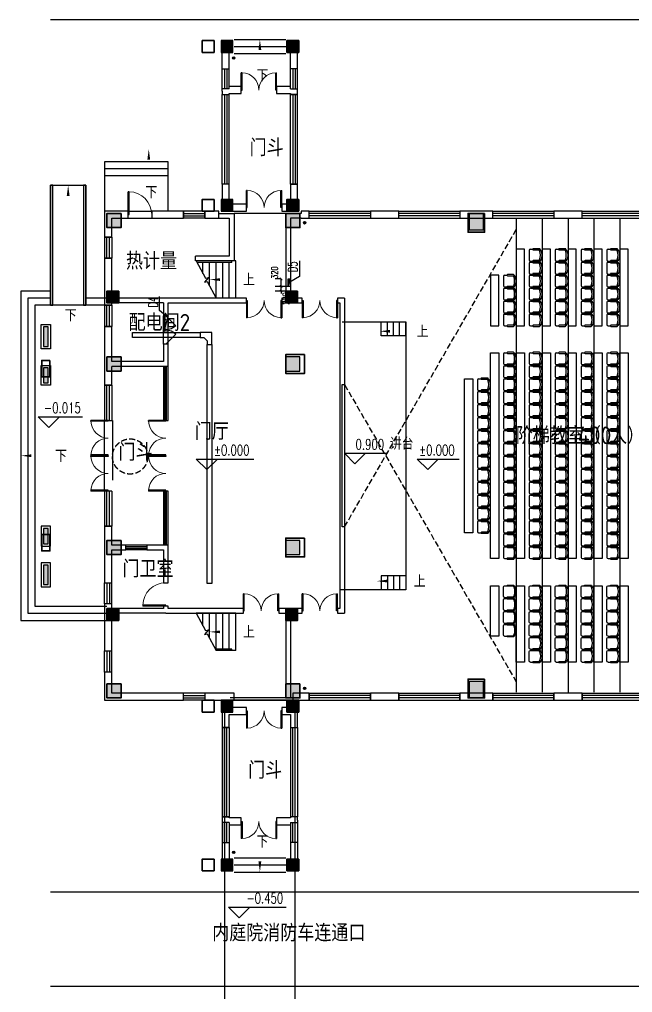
# Model space of a CAD drawing. Extents: x 0 to 302064749, y -59725395 to 1524223.
# Drawn here: x 207741226 to 210347239, y -7100807 to -2963307 of the extents above; entities that cross this region are included whole.
import ezdxf

# ---------------------------------------------------------------- set-up
doc = ezdxf.new("R2010")
doc.units = 0
doc.header["$LTSCALE"] = 1000
doc.linetypes.add('DASH', pattern=[0.35, 0.25, -0.1])
for name, color, linetype in [('0-底图', 7, 'Continuous'), ('CABLETRAY', 4, 'Continuous'), ('COLU', 7, 'Continuous'), ('COLU_HATCH', 251, 'Continuous'), ('COLUMN', 255, 'Continuous'), ('CURTWALL', 4, 'Continuous'), ('DIM_ELEV', 3, 'Continuous'), ('DIM_SYMB', 3, 'Continuous'), ('DOOR_FIRE', 4, 'Continuous'), ('PUB_HATCH', 8, 'Continuous'), ('PUB_TEXT', 7, 'Continuous'), ('STAIR', 2, 'Continuous'), ('TEXT', 7, 'Continuous'), ('WALL', 2, 'Continuous'), ('WINDOW', 4, 'Continuous'), ('公用-符号', 3, 'Continuous'), ('公用-说明', 7, 'Continuous'), ('家具', 8, 'Continuous'), ('排水', 153, 'Continuous'), ('电洞建筑', 20, 'Continuous'), ('看线', 30, 'Continuous'), ('道路-DX', 4, 'Continuous')]:
    doc.layers.add(name, color=color, linetype=linetype)
doc.layers.add('砼柱', color=2, linetype='Continuous', lineweight=35)
doc.styles.add('_TCH_DIM', font='SIMPLEX', dxfattribs={"width": 0.8, "height": 5, "bigfont": 'HZTXT'})
doc.styles.add('_TEL_DIM', font='simplex.shx', dxfattribs={"width": 0.8, "height": 3.5, "bigfont": 'gbcbig.shx'})
doc.styles.add('A_DIM_T3', font='simplex.shx', dxfattribs={"width": 0.7, "bigfont": 'gbcbig.shx'})
doc.styles.get("Standard").update_dxf_attribs({"font": 'geniso.shx', "bigfont": 'hztxt.shx'})
doc.dimstyles.new('_TCH_ARCH&&100', dxfattribs={"dimtxt": 280, "dimasz": 100, "dimexe": 250, "dimexo": 300, "dimgap": 135, "dimtad": 1, "dimdec": 0, "dimzin": 0, "dimdsep": 46, "dimtxsty": 'A_DIM_T3', "dimblk": 'ARCHTICK', "dimcen": 0.09, "dimclrt": 7, "dimazin": 2, "dimtfac": 1, "dimtdec": 0, "dimtix": 1, "dimtmove": 2, "dimatfit": 3, "dimfxl": 150, "dimtolj": 1, "dimtzin": 0, "dimarcsym": 0})

# ---------------------------------------------------------------- blocks, each defined once
blk = doc.blocks.new('_ArchTick')
at = {"color": 0, "linetype": 'ByBlock', "const_width": 0.4}
blk.add_lwpolyline([(-0.5, -0.5), (0.5, 0.5)], dxfattribs=at)
blk = doc.blocks.new('*D989')
at = {"layer": 'Defpoints', "color": 0, "transparency": 16777216}
for p in [(2067632, -40212), (2067930, -40212), (2067930, -40532)]:
    blk.add_point(p, dxfattribs=at)
at = {"layer": '电洞建筑', "color": 0, "lineweight": -2, "transparency": 16777216}
for p, q in [((2067630, -40212), (2067382, -40212)), ((2067630, -40532), (2067382, -40532)), ((2067632, -40532), (2067632, -40212))]:
    blk.add_line(p, q, dxfattribs=at)
at = {"layer": '电洞建筑', "color": 0, "lineweight": -2, "transparency": 16777216, "xscale": 100, "yscale": 100, "zscale": 100}
for p, rotation in [((2067632, -40212), 90), ((2067632, -40532), 270)]:
    blk.add_blockref('_ArchTick', p, dxfattribs=dict(at, rotation=rotation))
at = {"layer": '电洞建筑', "color": 7, "transparency": 16777216, "insert": (2067356, -39948), "char_height": 280, "attachment_point": 5, "rotation": 90, "style": 'A_DIM_T3'}
blk.add_mtext('\\A1;320', dxfattribs=at)
blk = doc.blocks.new('J1')
at = {"layer": '家具', "linetype": 'Continuous'}
for p, q in [((-216, 151), (-216, -222)), ((-171, 196), (-80, 196)), ((184, 219), (-57, 219)), ((-57, 173), (184, 173)), ((-171, -268), (-80, -268)), ((184, -245), (-57, -245)), ((-57, -290), (184, -290))]:
    blk.add_line(p, q, dxfattribs=at)
for centre, radius, start, end in [((-171, 151), 45.4, 90, 180), ((-57, 196), 22.7, 90, 270), ((184, 196), 22.7, 270, 90), ((213, 155), 25.5, 31.8908, 201.2393), ((-278, -36), 502, 338.7607, 21.2393), ((-94, -36), 387, 328.1092, 31.8908), ((-171, -222), 45.4, 180, 270), ((-57, -268), 22.7, 90, 270), ((184, -268), 22.7, 270, 90), ((213, -227), 25.5, 158.7607, 328.1092)]:
    blk.add_arc(centre, radius, start, end, dxfattribs=at)
blk = doc.blocks.new('ng')
at = {"layer": '排水'}
for p, q in [((345991, 781358), (346091, 781358)), ((346041, 781408), (346041, 781308))]:
    blk.add_line(p, q, dxfattribs=at)
blk.add_circle((346041, 781358), 50, dxfattribs=at)
blk = doc.blocks.new('1111')
at = {"layer": 'COLU_HATCH'}
h = blk.add_hatch(color=256, dxfattribs=at)
h.dxf.hatch_style = 1
h.paths.add_polyline_path([(1103542, 1088541), (1103542, 1089041), (1103042, 1089041), (1103042, 1088541)])
h = blk.add_hatch(color=256, dxfattribs=at)
h.dxf.hatch_style = 1
h.paths.add_polyline_path([(1106342, 1088541), (1106342, 1089041), (1105842, 1089041), (1105842, 1088541)])
h = blk.add_hatch(color=256, dxfattribs=at)
h.dxf.hatch_style = 1
h.paths.add_polyline_path([(1103542, 1081791), (1103542, 1082291), (1103042, 1082291), (1103042, 1081791)])
h = blk.add_hatch(color=256, dxfattribs=at)
h.dxf.hatch_style = 1
h.paths.add_polyline_path([(1106342, 1081791), (1106342, 1082291), (1105842, 1082291), (1105842, 1081791)])
h = blk.add_hatch(color=256, dxfattribs=at)
h.dxf.hatch_style = 1
h.paths.add_polyline_path([(1098792, 1081091), (1098792, 1081691), (1098192, 1081691), (1098192, 1081091)])
h = blk.add_hatch(color=256, dxfattribs=at)
h.dxf.hatch_style = 1
h.paths.add_polyline_path([(1106392, 1081091), (1106392, 1081691), (1105792, 1081691), (1105792, 1081091)])
h = blk.add_hatch(color=256, dxfattribs=at)
h.dxf.hatch_style = 1
h.paths.add_polyline_path([(1114192, 1080991), (1114192, 1081691), (1113592, 1081691), (1113592, 1080991)])
h = blk.add_hatch(color=256, dxfattribs=at)
h.dxf.hatch_style = 1
h.paths.add_polyline_path([(1098692, 1077891), (1098692, 1078391), (1098192, 1078391), (1098192, 1077891)])
h = blk.add_hatch(color=256, dxfattribs=at)
h.dxf.hatch_style = 1
h.paths.add_polyline_path([(1106292, 1077891), (1106292, 1078391), (1105792, 1078391), (1105792, 1077891)])
h = blk.add_hatch(color=256, dxfattribs=at)
h.dxf.hatch_style = 1
h.paths.add_polyline_path([(1098792, 1074991), (1098792, 1075591), (1098192, 1075591), (1098192, 1074991)])
h = blk.add_hatch(color=256, dxfattribs=at)
h.dxf.hatch_style = 1
h.paths.add_polyline_path([(1106392, 1074991), (1106392, 1075591), (1105792, 1075591), (1105792, 1074991)])
h = blk.add_hatch(color=256, dxfattribs=at)
h.dxf.hatch_style = 1
h.paths.add_polyline_path([(1098792, 1067191), (1098792, 1067791), (1098192, 1067791), (1098192, 1067191)])
h = blk.add_hatch(color=256, dxfattribs=at)
h.dxf.hatch_style = 1
h.paths.add_polyline_path([(1106392, 1067191), (1106392, 1067791), (1105792, 1067791), (1105792, 1067191)])
h = blk.add_hatch(color=256, dxfattribs=at)
h.dxf.hatch_style = 1
h.paths.add_polyline_path([(1098692, 1064391), (1098692, 1064891), (1098192, 1064891), (1098192, 1064391)])
h = blk.add_hatch(color=256, dxfattribs=at)
h.dxf.hatch_style = 1
h.paths.add_polyline_path([(1106292, 1064391), (1106292, 1064891), (1105792, 1064891), (1105792, 1064391)])
h = blk.add_hatch(color=256, dxfattribs=at)
h.dxf.hatch_style = 1
h.paths.add_polyline_path([(1098792, 1061091), (1098792, 1061691), (1098192, 1061691), (1098192, 1061091)])
h = blk.add_hatch(color=256, dxfattribs=at)
h.dxf.hatch_style = 1
h.paths.add_polyline_path([(1106392, 1061091), (1106392, 1061691), (1105792, 1061691), (1105792, 1061091)])
h = blk.add_hatch(color=256, dxfattribs=at)
h.dxf.hatch_style = 1
h.paths.add_polyline_path([(1114192, 1061091), (1114192, 1061791), (1113592, 1061791), (1113592, 1061091)])
h = blk.add_hatch(color=256, dxfattribs=at)
h.dxf.hatch_style = 1
h.paths.add_polyline_path([(1103542, 1060491), (1103542, 1060991), (1103042, 1060991), (1103042, 1060491)])
h = blk.add_hatch(color=256, dxfattribs=at)
h.dxf.hatch_style = 1
h.paths.add_polyline_path([(1106342, 1060491), (1106342, 1060991), (1105842, 1060991), (1105842, 1060491)])
h = blk.add_hatch(color=256, dxfattribs=at)
h.dxf.hatch_style = 1
h.paths.add_polyline_path([(1103542, 1053741), (1103542, 1054241), (1103042, 1054241), (1103042, 1053741)])
h = blk.add_hatch(color=256, dxfattribs=at)
h.dxf.hatch_style = 1
h.paths.add_polyline_path([(1106342, 1053741), (1106342, 1054241), (1105842, 1054241), (1105842, 1053741)])
at = {"layer": 'COLU'}
for points in [[(1103542, 1088541), (1103542, 1089041), (1103042, 1089041), (1103042, 1088541)], [(1106342, 1088541), (1106342, 1089041), (1105842, 1089041), (1105842, 1088541)], [(1103542, 1081791), (1103542, 1082291), (1103042, 1082291), (1103042, 1081791)], [(1106342, 1081791), (1106342, 1082291), (1105842, 1082291), (1105842, 1081791)], [(1098792, 1081091), (1098792, 1081691), (1098192, 1081691), (1098192, 1081091)], [(1106392, 1081091), (1106392, 1081691), (1105792, 1081691), (1105792, 1081091)], [(1114192, 1080991), (1114192, 1081691), (1113592, 1081691), (1113592, 1080991)], [(1098692, 1077891), (1098692, 1078391), (1098192, 1078391), (1098192, 1077891)], [(1106292, 1077891), (1106292, 1078391), (1105792, 1078391), (1105792, 1077891)], [(1098792, 1074991), (1098792, 1075591), (1098192, 1075591), (1098192, 1074991)], [(1106392, 1074991), (1106392, 1075591), (1105792, 1075591), (1105792, 1074991)], [(1098792, 1067191), (1098792, 1067791), (1098192, 1067791), (1098192, 1067191)], [(1106392, 1067191), (1106392, 1067791), (1105792, 1067791), (1105792, 1067191)], [(1098692, 1064391), (1098692, 1064891), (1098192, 1064891), (1098192, 1064391)], [(1106292, 1064391), (1106292, 1064891), (1105792, 1064891), (1105792, 1064391)], [(1098792, 1061091), (1098792, 1061691), (1098192, 1061691), (1098192, 1061091)], [(1106392, 1061091), (1106392, 1061691), (1105792, 1061691), (1105792, 1061091)], [(1114192, 1061091), (1114192, 1061791), (1113592, 1061791), (1113592, 1061091)], [(1103542, 1060491), (1103542, 1060991), (1103042, 1060991), (1103042, 1060491)], [(1106342, 1060491), (1106342, 1060991), (1105842, 1060991), (1105842, 1060491)], [(1103542, 1053741), (1103542, 1054241), (1103042, 1054241), (1103042, 1053741)], [(1106342, 1053741), (1106342, 1054241), (1105842, 1054241), (1105842, 1053741)]]:
    blk.add_lwpolyline(points, close=True, dxfattribs=at)
blk = doc.blocks.new('rtyu')
at = {"layer": '砼柱', "lineweight": 35}
for points in [[(2824858, 704690), (2824358, 704690), (2824358, 704190), (2824858, 704190)], [(2824858, 704690), (2824358, 704690), (2824358, 704190), (2824858, 704190)], [(2828458, 704690), (2827958, 704690), (2827958, 704190), (2828458, 704190)], [(2828458, 704690), (2827958, 704690), (2827958, 704190), (2828458, 704190)], [(2824858, 697940), (2824358, 697940), (2824358, 697440), (2824858, 697440)], [(2824858, 697940), (2824358, 697940), (2824358, 697440), (2824858, 697440)], [(2828458, 697940), (2827958, 697940), (2827958, 697440), (2828458, 697440)], [(2828458, 697940), (2827958, 697940), (2827958, 697440), (2828458, 697440)], [(2820908, 697340), (2820308, 697340), (2820308, 696740), (2820908, 696740)], [(2820908, 697340), (2820308, 697340), (2820308, 696740), (2820908, 696740)], [(2828508, 697340), (2827908, 697340), (2827908, 696740), (2828508, 696740)], [(2828508, 697340), (2827908, 697340), (2827908, 696740), (2828508, 696740)], [(2836358, 697340), (2835658, 697340), (2835658, 696540), (2836358, 696540)], [(2836358, 697340), (2835658, 697340), (2835658, 696540), (2836358, 696540)], [(2820808, 694040), (2820308, 694040), (2820308, 693540), (2820808, 693540)], [(2828408, 694040), (2827908, 694040), (2827908, 693540), (2828408, 693540)], [(2817883, 691090), (2817533, 691090), (2817533, 690390), (2817883, 690390)], [(2820908, 691240), (2820308, 691240), (2820308, 690640), (2820908, 690640)], [(2820908, 691240), (2820308, 691240), (2820308, 690640), (2820908, 690640)], [(2828708, 691340), (2827908, 691340), (2827908, 690540), (2828708, 690540)], [(2828708, 691340), (2827908, 691340), (2827908, 690540), (2828708, 690540)], [(2817883, 683690), (2817533, 683690), (2817533, 682990), (2817883, 682990)], [(2828708, 683540), (2827908, 683540), (2827908, 682740), (2828708, 682740)], [(2828708, 683540), (2827908, 683540), (2827908, 682740), (2828708, 682740)], [(2820908, 683440), (2820308, 683440), (2820308, 682840), (2820908, 682840)], [(2820908, 683440), (2820308, 683440), (2820308, 682840), (2820908, 682840)], [(2820808, 680540), (2820308, 680540), (2820308, 680040), (2820808, 680040)], [(2828408, 680540), (2827908, 680540), (2827908, 680040), (2828408, 680040)], [(2820908, 677340), (2820308, 677340), (2820308, 676740), (2820908, 676740)], [(2820908, 677340), (2820308, 677340), (2820308, 676740), (2820908, 676740)], [(2828508, 677340), (2827908, 677340), (2827908, 676740), (2828508, 676740)], [(2828508, 677340), (2827908, 677340), (2827908, 676740), (2828508, 676740)], [(2836358, 677540), (2835658, 677540), (2835658, 676740), (2836358, 676740)], [(2836358, 677540), (2835658, 677540), (2835658, 676740), (2836358, 676740)], [(2824858, 676640), (2824358, 676640), (2824358, 676140), (2824858, 676140)], [(2824858, 676640), (2824358, 676640), (2824358, 676140), (2824858, 676140)], [(2828458, 676640), (2827958, 676640), (2827958, 676140), (2828458, 676140)], [(2828458, 676640), (2827958, 676640), (2827958, 676140), (2828458, 676140)], [(2824858, 669890), (2824358, 669890), (2824358, 669390), (2824858, 669390)], [(2824858, 669890), (2824358, 669890), (2824358, 669390), (2824858, 669390)], [(2828458, 669890), (2827958, 669890), (2827958, 669390), (2828458, 669390)], [(2828458, 669890), (2827958, 669890), (2827958, 669390), (2828458, 669390)]]:
    blk.add_lwpolyline(points, close=True, dxfattribs=at)
blk = doc.blocks.new('A$C6D717843')
at = {"layer": 'TEXT'}
blk.add_blockref('rtyu', (-2821208, -641940), dxfattribs=at)
blk = doc.blocks.new('$DorLib2D$00000002')
for p, q in [((-0.5, 0), (-0.5, 0.4875)), ((-0.475, 0.4875), (-0.5, 0.4875)), ((-0.475, 0), (-0.475, 0.4875)), ((0.475, 0), (0.475, 0.4875)), ((0.475, 0.4875), (0.5, 0.4875)), ((0.5, 0), (0.5, 0.4875)), ((-0.5, 0), (-0.475, 0)), ((0.5, 0), (0.475, 0))]:
    blk.add_line(p, q)
at = {"lineweight": 13}
for centre, start, end in [((-0.4875, 0), 0, 88.53072), ((0.4875, 0), 91.46928, 180)]:
    blk.add_arc(centre, 0.4875, start, end, dxfattribs=at)
blk = doc.blocks.new('$WINLIB2D$00000001')
at = {"color": 0}
for points in [[(-0.5, 0.5), (-0.5, -0.5)], [(-0.5, 0.5), (0.5, 0.5)], [(0.5, -0.5), (0.5, 0.5)], [(0.5, 0.167), (-0.5, 0.167)], [(0.5, -0.167), (-0.5, -0.167)], [(-0.5, -0.5), (0.5, -0.5)]]:
    blk.add_lwpolyline(points, dxfattribs=at)
blk = doc.blocks.new('$DorLib2D$00000001')
for p, q in [((0.45, 0.975), (0.5, 0.975)), ((0.45, 0), (0.45, 0.975)), ((0.5, 0), (0.5, 0.975)), ((0.5, 0), (0.45, 0))]:
    blk.add_line(p, q)
at = {"lineweight": 13}
blk.add_arc((0.475, 0), 0.975, 91.4693, 180, dxfattribs=at)
blk = doc.blocks.new('$DorLib2D$00000116')
at = {"color": 0}
for p, q in [((-0.5, 0), (-0.146, 0.354)), ((0.5, 0), (0.146, 0.354))]:
    blk.add_line(p, q, dxfattribs=at)
for centre, start, end in [((-0.5, 0), 0, 45), ((0.5, 0), 135, 180)]:
    blk.add_arc(centre, 0.5, start, end, dxfattribs=at)
blk = doc.blocks.new('_FZH')
blk.add_lwpolyline([(-0.5, -0.5), (0.5, -0.5), (0.5, 0.5), (-0.5, 0.5)], close=True)
at = {"layer": 'PUB_HATCH'}
blk.add_solid([(-0.5, -0.5), (0.5, -0.5), (-0.5, 0.5), (0.5, 0.5)], dxfattribs=at)
blk = doc.blocks.new('gfhjghj')
for points in [[(1075532.7, -11849.9), (1074492.7, -11849.9), (1074492.7, -11249.9)], [(1074752.7, -11849.9), (1074752.7, -11249.9)], [(1075012.7, -11849.9), (1075012.7, -11249.9)], [(1075272.7, -11849.9), (1075272.7, -11249.9)], [(1075532.7, -11849.9), (1075532.7, -11249.9)], [(1075532.7, -22049.9), (1074492.7, -22049.9), (1074492.7, -22649.9)], [(1074752.7, -22049.9), (1074752.7, -22649.9)], [(1075012.7, -22049.9), (1075012.7, -22649.9)], [(1075272.7, -22049.9), (1075272.7, -22649.9)], [(1075532.7, -22049.9), (1075532.7, -22649.9)]]:
    blk.add_lwpolyline(points)
at = {"layer": 'CURTWALL'}
for p, q in [((1065232.7, -13149.9), (1065232.7, -15449.7)), ((1065299.4, -15449.7), (1065299.4, -13149.9)), ((1065366.1, -15449.7), (1065366.1, -13149.9)), ((1065432.7, -15449.7), (1065432.7, -13149.9)), ((1065232.7, -15449.7), (1065432.7, -15449.7)), ((1065432.7, -18449.7), (1065232.7, -18449.7)), ((1065232.7, -18449.7), (1065232.7, -20749.9)), ((1065299.4, -20749.9), (1065299.4, -18449.7)), ((1065366.1, -20749.9), (1065366.1, -18449.7)), ((1065432.7, -20749.9), (1065432.7, -18449.7))]:
    blk.add_line(p, q, dxfattribs=at)
at = {"layer": 'DIM_ELEV'}
for p, q in [((1060359.6, -15743.4), (1059909.6, -15293.4)), ((1059909.6, -15293.4), (1061790.3, -15293.4)), ((1060359.6, -15743.4), (1060809.6, -15293.4)), ((1073372.9, -17297.7), (1072922.9, -16847.7)), ((1072922.9, -16847.7), (1074703.6, -16847.7)), ((1073372.9, -17297.7), (1073822.9, -16847.7)), ((1067073.8, -17541.5), (1066623.8, -17091.5)), ((1066623.8, -17091.5), (1069074.8, -17091.5)), ((1067073.8, -17541.5), (1067523.8, -17091.5)), ((1076466.1, -17541.5), (1076016.1, -17091.5)), ((1076016.1, -17091.5), (1077796.7, -17091.5)), ((1076466.1, -17541.5), (1076916.1, -17091.5)), ((1068454.3, -36593), (1068004.3, -36143)), ((1068004.3, -36143), (1070455.3, -36143)), ((1068454.3, -36593), (1068904.3, -36143))]:
    blk.add_line(p, q, dxfattribs=at)
at = {"layer": 'DIM_SYMB'}
for points in [[(1069332.7, -349.5, 0, 0, 0), (1069332.7, 750.1, 0, 120, 0), (1069332.7, 300.1, 0, 0, 0)], [(1064608.7, -5316.8, 0, 0, 0), (1064608.7, -3911.8, 0, 120, 0), (1064608.7, -4361.8, 0, 0, 0)], [(1061182.7, -10549.9, 0, 0, 0), (1061182.7, -5449.9, 0, 120, 0), (1061182.7, -5899.9, 0, 0, 0)], [(1068452.7, -9459.9, 0, 0, 0), (1067192.7, -9459.9, 0, 120, 0), (1067642.7, -9459.9, 0, 0, 0)], [(1060465.2, -16949.9, 0, 0, 0), (1059172.7, -16949.9, 0, 120, 0), (1059622.7, -16949.9, 0, 0, 0)], [(1068452.7, -24439.9, 0, 0, 0), (1067192.7, -24439.9, 0, 120, 0), (1067642.7, -24439.9, 0, 0, 0)], [(1069332.7, -33766.6, 0, 0, 0), (1069332.7, -34649.9, 0, 120, 0), (1069332.7, -34199.9, 0, 0, 0)]]:
    blk.add_lwpolyline(points, format="xyseb", dxfattribs=at)
at = {"layer": 'DOOR_FIRE'}
for p, q in [((1063732.7, -6549.9), (1064732.7, -6549.9)), ((1063732.7, -6849.9), (1064732.7, -6849.9)), ((1065232.7, -12199.9), (1065232.7, -10999.9)), ((1065432.7, -12199.9), (1065432.7, -10999.9))]:
    blk.add_line(p, q, dxfattribs=at)
at = {"layer": 'STAIR'}
for p, q in [((1068232.7, 750.1), (1070432.7, 750.1)), ((1068232.7, 450.1), (1070432.7, 450.1)), ((1068232.7, 150.1), (1070432.7, 150.1)), ((1080232.7, -6889.9), (1080232.7, -27009.9)), ((1080232.7, -6889.9), (1080232.7, -27009.9)), ((1081332.7, -6889.9), (1081332.7, -27009.9)), ((1082432.7, -6889.9), (1082432.7, -27009.9)), ((1083532.7, -6889.9), (1083532.7, -27009.9)), ((1084632.7, -6889.9), (1084632.7, -27009.9)), ((1068142.7, -8669.9), (1066629.2, -8669.9)), ((1066629.2, -8669.9), (1067019.7, -9398.3)), ((1068142.7, -8669.9), (1066629.2, -8669.9)), ((1068312.7, -8669.9), (1068142.7, -8669.9)), ((1068142.7, -8729.9), (1068142.7, -8669.9)), ((1068312.7, -10249.9), (1068312.7, -8669.9)), ((1068142.7, -8729.9), (1066661.4, -8729.9)), ((1066912.7, -9198.8), (1066912.7, -8729.9)), ((1067192.7, -9721.1), (1067192.7, -8729.9)), ((1067472.7, -10243.4), (1067472.7, -8729.9)), ((1067752.7, -10249.9), (1067752.7, -8729.9)), ((1068032.7, -10249.9), (1068032.7, -8729.9)), ((1067151.2, -9367.5), (1066971.9, -9568)), ((1067019.7, -9398.3), (1067151.2, -9367.5)), ((1066971.9, -9568), (1067095.2, -9539.1)), ((1067095.2, -9539.1), (1067476.3, -10249.9)), ((1068312.7, -10249.9), (1067476.3, -10249.9)), ((1068312.7, -23649.9), (1066629.2, -23649.9)), ((1066629.2, -23649.9), (1067019.7, -24378.3)), ((1066632.7, -23656.5), (1066632.7, -23649.9)), ((1066912.7, -24178.8), (1066912.7, -23649.9)), ((1067192.7, -24701.1), (1067192.7, -23649.9)), ((1067472.7, -25169.9), (1067472.7, -23649.9)), ((1067752.7, -25169.9), (1067752.7, -23649.9)), ((1068032.7, -25169.9), (1068032.7, -23649.9)), ((1068312.7, -25229.9), (1068312.7, -23649.9)), ((1067151.2, -24347.5), (1066971.9, -24548)), ((1067019.7, -24378.3), (1067151.2, -24347.5)), ((1066971.9, -24548), (1067095.2, -24519.1)), ((1067095.2, -24519.1), (1067476.3, -25229.9)), ((1068142.7, -25169.9), (1067444.1, -25169.9)), ((1068142.7, -25229.9), (1067476.3, -25229.9)), ((1068142.7, -25229.9), (1067476.3, -25229.9)), ((1068142.7, -25229.9), (1068142.7, -25169.9)), ((1068312.7, -25229.9), (1068142.7, -25229.9)), ((1068232.7, -34049.9), (1070432.7, -34049.9)), ((1068232.7, -34349.9), (1070432.7, -34349.9)), ((1068232.7, -34649.9), (1070432.7, -34649.9))]:
    blk.add_line(p, q, dxfattribs=at)
for points in [[(1065432.7, -6549.9), (1065432.7, -4449.9), (1062732.7, -4449.9), (1062732.7, -6549.9)], [(1065432.7, -6549.9), (1065432.7, -4749.9), (1062732.7, -4749.9), (1062732.7, -6549.9)], [(1065432.7, -6549.9), (1065432.7, -5049.9), (1062732.7, -5049.9), (1062732.7, -6549.9)], [(1060432.7, -9949.9), (1059172.7, -9949.9), (1059172.7, -23949.9), (1062832.7, -23949.9)], [(1060432.7, -10249.9), (1059472.7, -10249.9), (1059472.7, -23649.9), (1062832.7, -23649.9)], [(1062832.7, -10249.9), (1061932.7, -10249.9)], [(1062832.7, -10549.9), (1059772.7, -10549.9), (1059772.7, -23349.9), (1062832.7, -23349.9)]]:
    blk.add_lwpolyline(points, dxfattribs=at)
for points in [[(1060432.7, -10549.9), (1060432.7, -5449.9), (1061932.7, -5449.9), (1061932.7, -10549.9)], [(1060532.7, -5449.9), (1060432.7, -5449.9), (1060432.7, -10549.9), (1060432.7, -10549.9), (1060532.7, -10549.9)], [(1061932.7, -5449.9), (1061832.7, -5449.9), (1061832.7, -10549.9), (1061832.7, -10549.9), (1061932.7, -10549.9)]]:
    blk.add_lwpolyline(points, close=True, dxfattribs=at)
at = {"layer": 'WALL'}
for p, q in [((1067732.7, -1449.9), (1067732.7, 450.1)), ((1067732.7, 450.1), (1068032.7, 450.1)), ((1068032.7, -1249.9), (1068032.7, 450.1)), ((1070632.7, -1249.9), (1070632.7, 450.1)), ((1070632.7, 450.1), (1070932.7, 450.1)), ((1070932.7, -1449.9), (1070932.7, 450.1)), ((1067732.7, -1449.9), (1067732.7, -1589.9)), ((1067732.7, -1589.9), (1068032.7, -1589.9)), ((1068542.7, -1249.9), (1068032.7, -1249.9)), ((1068032.7, -1549.9), (1068542.7, -1549.9)), ((1068032.7, -1589.9), (1068032.7, -1549.9)), ((1068542.7, -1549.9), (1068542.7, -1249.9)), ((1070632.7, -1249.9), (1070042.7, -1249.9)), ((1070042.7, -1249.9), (1070042.7, -1549.9)), ((1070042.7, -1549.9), (1070632.7, -1549.9)), ((1070632.7, -1549.9), (1070632.7, -1589.9)), ((1070632.7, -1589.9), (1070932.7, -1589.9)), ((1070932.7, -1589.9), (1070932.7, -1449.9)), ((1068032.7, -5399.9), (1067732.7, -5399.9)), ((1067732.7, -5399.9), (1067732.7, -6349.9)), ((1068032.7, -6249.9), (1068032.7, -5399.9)), ((1070932.7, -5399.9), (1070632.7, -5399.9)), ((1070632.7, -5399.9), (1070632.7, -6249.9)), ((1070932.7, -6549.9), (1070932.7, -5399.9)), ((1063732.7, -6549.9), (1062732.7, -6549.9)), ((1062732.7, -6549.9), (1062732.7, -7649.9)), ((1063732.7, -6849.9), (1063732.7, -6549.9)), ((1066091.5, -6549.9), (1064732.7, -6549.9)), ((1064732.7, -6549.9), (1064732.7, -6849.9)), ((1066091.5, -6849.9), (1066091.5, -6549.9)), ((1067582.7, -6549.9), (1066991.5, -6549.9)), ((1066991.5, -6549.9), (1066991.5, -6849.9)), ((1067582.7, -6849.9), (1067582.7, -6549.9)), ((1067732.7, -6549.9), (1067732.7, -6349.9)), ((1067732.7, -6549.9), (1068032.7, -6549.9)), ((1068760.1, -6249.9), (1068032.7, -6249.9)), ((1068032.7, -6549.9), (1068032.7, -6549.9)), ((1068032.7, -6549.9), (1068760.1, -6549.9)), ((1068760.1, -6549.9), (1068760.1, -6249.9)), ((1070632.7, -6249.9), (1070260.1, -6249.9)), ((1070260.1, -6249.9), (1070260.1, -6549.9)), ((1070260.1, -6549.9), (1070932.7, -6549.9)), ((1071432.7, -6549.9), (1071082.7, -6549.9)), ((1071082.7, -6549.9), (1071082.7, -6649.9)), ((1071432.7, -6849.9), (1071432.7, -6549.9)), ((1075232.7, -6549.9), (1074032.7, -6549.9)), ((1074032.7, -6549.9), (1074032.7, -6849.9)), ((1075232.7, -6849.9), (1075232.7, -6549.9)), ((1079232.7, -6549.9), (1077832.7, -6549.9)), ((1077832.7, -6549.9), (1077832.7, -6849.9)), ((1079232.7, -6849.9), (1079232.7, -6549.9)), ((1083032.7, -6549.9), (1081832.7, -6549.9)), ((1081832.7, -6549.9), (1081832.7, -6849.9)), ((1083032.7, -6849.9), (1083032.7, -6549.9)), ((1063032.7, -6849.9), (1063732.7, -6849.9)), ((1063032.7, -7649.9), (1063032.7, -6849.9)), ((1064732.7, -6849.9), (1066091.5, -6849.9)), ((1066991.5, -6849.9), (1067582.7, -6849.9)), ((1067582.7, -6649.9), (1068232.7, -6649.9)), ((1067582.7, -6849.9), (1068032.7, -6849.9)), ((1068032.7, -6849.9), (1068032.7, -8469.9)), ((1068232.7, -6649.9), (1068232.7, -8669.9)), ((1070432.7, -6649.9), (1070432.7, -10249.9)), ((1071082.7, -6649.9), (1070432.7, -6649.9)), ((1070632.7, -6849.9), (1070632.7, -10249.9)), ((1071082.7, -6849.9), (1070632.7, -6849.9)), ((1071082.7, -6849.9), (1071432.7, -6849.9)), ((1074032.7, -6849.9), (1075232.7, -6849.9)), ((1077832.7, -6849.9), (1079232.7, -6849.9)), ((1081832.7, -6849.9), (1083032.7, -6849.9)), ((1062732.7, -7649.9), (1063032.7, -7649.9)), ((1063032.7, -8549.9), (1062732.7, -8549.9)), ((1062732.7, -8549.9), (1062732.7, -10349.9)), ((1063032.7, -10249.9), (1063032.7, -8549.9)), ((1068032.7, -8469.9), (1066589.4, -8469.9)), ((1066589.4, -8669.9), (1066589.4, -8469.9)), ((1068232.7, -8669.9), (1066589.4, -8669.9)), ((1065332.7, -10249.9), (1063032.7, -10249.9)), ((1068760.1, -10249.9), (1065332.7, -10249.9)), ((1068760.1, -10449.9), (1068760.1, -10249.9)), ((1070432.7, -10249.9), (1070260.1, -10249.9)), ((1070260.1, -10249.9), (1070260.1, -10449.9)), ((1071132.7, -10249.9), (1070632.7, -10249.9)), ((1071132.7, -10449.9), (1071132.7, -10249.9)), ((1072932.7, -10249.9), (1072632.7, -10249.9)), ((1072632.7, -10249.9), (1072632.7, -10449.9)), ((1072932.7, -10249.9), (1072932.7, -23649.9)), ((1062732.7, -10349.9), (1062732.7, -10549.9)), ((1062732.7, -10549.9), (1063032.7, -10549.9)), ((1063032.7, -10549.9), (1063032.7, -10449.9)), ((1065232.7, -10449.9), (1063032.7, -10449.9)), ((1065232.7, -10449.9), (1065232.7, -10999.9)), ((1065432.7, -10999.9), (1065432.7, -10449.9)), ((1065432.7, -10449.9), (1068760.1, -10449.9)), ((1070260.1, -10449.9), (1070532.7, -10449.9)), ((1070532.7, -10449.9), (1071132.7, -10449.9)), ((1072632.7, -10449.9), (1072732.7, -10449.9)), ((1072732.7, -10449.9), (1072732.7, -23449.9)), ((1065232.7, -10999.9), (1065432.7, -10999.9)), ((1063032.7, -11449.9), (1062732.7, -11449.9)), ((1062732.7, -11449.9), (1062732.7, -13049.9)), ((1063032.7, -12949.9), (1063032.7, -11449.9)), ((1065432.7, -12199.9), (1065232.7, -12199.9)), ((1065232.7, -12199.9), (1065232.7, -12949.9)), ((1065432.7, -13149.9), (1065432.7, -12199.9)), ((1062732.7, -13049.9), (1062732.7, -13949.7)), ((1065232.7, -12949.9), (1063032.7, -12949.9)), ((1063032.7, -13949.7), (1063032.7, -13149.9)), ((1065432.7, -13149.9), (1063032.7, -13149.9)), ((1062732.7, -13949.7), (1063032.7, -13949.7)), ((1063032.7, -19949.7), (1062732.7, -19949.7)), ((1062732.7, -19949.7), (1062732.7, -20849.9)), ((1063032.7, -20749.9), (1063032.7, -19949.7)), ((1062732.7, -20849.9), (1062732.7, -22349.9)), ((1063632.7, -20749.9), (1063032.7, -20749.9)), ((1063032.7, -20949.9), (1063632.7, -20949.9)), ((1063032.7, -22349.9), (1063032.7, -20949.9)), ((1063632.7, -20949.9), (1063632.7, -20749.9)), ((1065432.7, -20749.9), (1064532.7, -20749.9)), ((1064532.7, -20749.9), (1064532.7, -20949.9)), ((1064532.7, -20949.9), (1065232.7, -20949.9)), ((1065232.7, -20949.9), (1065232.7, -22349.9)), ((1065432.7, -22349.9), (1065432.7, -20749.9)), ((1062732.7, -22349.9), (1063032.7, -22349.9)), ((1065232.7, -22349.9), (1065432.7, -22349.9)), ((1063032.7, -23249.9), (1062732.7, -23249.9)), ((1062732.7, -23249.9), (1062732.7, -23549.9)), ((1062732.7, -23549.9), (1062732.7, -25249.9)), ((1063032.7, -23449.9), (1063032.7, -23249.9)), ((1065232.7, -23449.9), (1063032.7, -23449.9)), ((1065432.7, -23349.9), (1065232.7, -23349.9)), ((1065232.7, -23349.9), (1065232.7, -23449.9)), ((1065432.7, -23449.9), (1065432.7, -23349.9)), ((1068632.7, -23449.9), (1065432.7, -23449.9)), ((1068632.7, -23649.9), (1068632.7, -23449.9)), ((1070532.7, -23449.9), (1070132.7, -23449.9)), ((1070132.7, -23449.9), (1070132.7, -23649.9)), ((1071132.7, -23449.9), (1070532.7, -23449.9)), ((1071132.7, -23649.9), (1071132.7, -23449.9)), ((1072732.7, -23449.9), (1072632.7, -23449.9)), ((1072632.7, -23449.9), (1072632.7, -23649.9)), ((1063032.7, -25249.9), (1063032.7, -23649.9)), ((1065332.7, -23649.9), (1063032.7, -23649.9)), ((1065332.7, -23649.9), (1068632.7, -23649.9)), ((1070132.7, -23649.9), (1070432.7, -23649.9)), ((1070432.7, -23649.9), (1070432.7, -27249.9)), ((1070632.7, -23649.9), (1071132.7, -23649.9)), ((1070632.7, -23649.9), (1070632.7, -27249.9)), ((1072632.7, -23649.9), (1072932.7, -23649.9)), ((1062732.7, -25249.9), (1063032.7, -25249.9)), ((1063032.7, -26149.9), (1062732.7, -26149.9)), ((1062732.7, -26149.9), (1062732.7, -27349.9)), ((1063032.7, -27049.9), (1063032.7, -26149.9)), ((1066091.5, -27049.9), (1063032.7, -27049.9)), ((1066091.5, -27349.9), (1066091.5, -27049.9)), ((1068232.7, -27049.9), (1066991.5, -27049.9)), ((1066991.5, -27049.9), (1066991.5, -27349.9)), ((1068232.7, -27349.9), (1068232.7, -27049.9)), ((1070632.7, -27249.9), (1070432.7, -27249.9)), ((1071432.7, -27049.9), (1070732.7, -27049.9)), ((1070732.7, -27049.9), (1070732.7, -27349.9)), ((1071432.7, -27349.9), (1071432.7, -27049.9)), ((1075232.7, -27049.9), (1074032.7, -27049.9)), ((1074032.7, -27049.9), (1074032.7, -27349.9)), ((1075232.7, -27349.9), (1075232.7, -27049.9)), ((1079232.7, -27049.9), (1077832.7, -27049.9)), ((1077832.7, -27049.9), (1077832.7, -27349.9)), ((1079232.7, -27349.9), (1079232.7, -27049.9)), ((1083032.7, -27049.9), (1081832.7, -27049.9)), ((1081832.7, -27049.9), (1081832.7, -27349.9)), ((1083032.7, -27349.9), (1083032.7, -27049.9)), ((1062732.7, -27349.9), (1066091.5, -27349.9)), ((1066991.5, -27349.9), (1068232.7, -27349.9)), ((1067832.7, -27649.9), (1067832.7, -27749.9)), ((1068072.7, -27649.9), (1067832.7, -27649.9)), ((1068072.7, -27649.9), (1068072.7, -27649.9)), ((1068760.1, -27649.9), (1068072.7, -27649.9)), ((1068760.1, -27949.9), (1068760.1, -27649.9)), ((1070632.7, -27649.9), (1070260.1, -27649.9)), ((1070260.1, -27649.9), (1070260.1, -27949.9)), ((1070632.7, -27549.9), (1070632.7, -27649.9)), ((1070932.7, -27549.9), (1070632.7, -27549.9)), ((1070732.7, -27349.9), (1071432.7, -27349.9)), ((1070932.7, -27549.9), (1070932.7, -27749.9)), ((1074032.7, -27349.9), (1075232.7, -27349.9)), ((1077832.7, -27349.9), (1079232.7, -27349.9)), ((1081832.7, -27349.9), (1083032.7, -27349.9)), ((1067832.7, -27749.9), (1067732.7, -27749.9)), ((1067732.7, -27749.9), (1067732.7, -28499.9)), ((1068032.7, -27949.9), (1068760.1, -27949.9)), ((1068032.7, -28499.9), (1068032.7, -27949.9)), ((1070260.1, -27949.9), (1070632.7, -27949.9)), ((1070632.7, -27949.9), (1070632.7, -28499.9)), ((1070932.7, -28499.9), (1070932.7, -27749.9)), ((1067732.7, -28499.9), (1068032.7, -28499.9)), ((1070632.7, -28499.9), (1070932.7, -28499.9)), ((1068032.7, -32309.9), (1067732.7, -32309.9)), ((1067732.7, -32309.9), (1067732.7, -32449.9)), ((1067732.7, -32449.9), (1067732.7, -34349.9)), ((1068032.7, -32349.9), (1068032.7, -32309.9)), ((1068542.7, -32349.9), (1068032.7, -32349.9)), ((1068032.7, -32649.9), (1068542.7, -32649.9)), ((1068032.7, -32649.9), (1068032.7, -34349.9)), ((1068542.7, -32649.9), (1068542.7, -32349.9)), ((1070632.7, -32349.9), (1070042.7, -32349.9)), ((1070042.7, -32349.9), (1070042.7, -32649.9)), ((1070042.7, -32649.9), (1070632.7, -32649.9)), ((1070932.7, -32309.9), (1070632.7, -32309.9)), ((1070632.7, -32309.9), (1070632.7, -32349.9)), ((1070632.7, -32649.9), (1070632.7, -34349.9)), ((1070932.7, -32449.9), (1070932.7, -32309.9)), ((1070932.7, -32449.9), (1070932.7, -34349.9)), ((1068032.7, -34349.9), (1067732.7, -34349.9)), ((1070932.7, -34349.9), (1070632.7, -34349.9))]:
    blk.add_line(p, q, dxfattribs=at)
at = {"layer": 'WINDOW'}
for p, q in [((1062732.7, -16949.7), (1062732.7, -15449.7)), ((1062732.7, -18449.7), (1062732.7, -16949.7))]:
    blk.add_line(p, q, dxfattribs=at)
at = {"layer": '公用-符号'}
for points in [[(1075837.1, -11659.4, 0, 0, 0), (1074418.1, -11659.4, 0, 120, 0), (1074868.1, -11659.4, 0, 0, 0)], [(1075718.7, -22279.9, 0, 0, 0), (1074299.8, -22279.9, 0, 120, 0), (1074749.8, -22279.9, 0, 0, 0)]]:
    blk.add_lwpolyline(points, format="xyseb", dxfattribs=at)
at = {"layer": '家具'}
blk.add_line((1063072.7, -15449.7), (1063072.7, -17984.5), dxfattribs=at)
at = {"layer": '家具', "linetype": 'DASH'}
for points in [[(1072932.7, -19974.9), (1080232.7, -7331)], [(1072932.7, -13924.9), (1080232.7, -26568.9)]]:
    blk.add_lwpolyline(points, dxfattribs=at)
at = {"layer": '家具'}
for points in [[(1080582.7, -8173.9), (1080232.7, -8173.9), (1080232.7, -11424.4), (1080582.7, -11424.4)], [(1081682.7, -8173.9), (1081332.7, -8173.9), (1081332.7, -11424.4), (1081682.7, -11424.4)], [(1082782.7, -8173.9), (1082432.7, -8173.9), (1082432.7, -11424.4), (1082782.7, -11424.4)], [(1083882.7, -8173.9), (1083532.7, -8173.9), (1083532.7, -11424.4), (1083882.7, -11424.4)], [(1084982.7, -8173.9), (1084632.7, -8173.9), (1084632.7, -11424.4), (1084982.7, -11424.4)], [(1079482.7, -9273.9), (1079132.7, -9273.9), (1079132.7, -11424.4), (1079482.7, -11424.4)], [(1079482.7, -21325.4), (1079132.7, -21325.4), (1079132.7, -12574.5), (1079482.7, -12574.5)], [(1080582.7, -21325.4), (1080232.7, -21325.4), (1080232.7, -12574.5), (1080582.7, -12574.5)], [(1081682.7, -21325.4), (1081332.7, -21325.4), (1081332.7, -12574.5), (1081682.7, -12574.5)], [(1082782.7, -21325.4), (1082432.7, -21325.4), (1082432.7, -12574.5), (1082782.7, -12574.5)], [(1083882.7, -21325.4), (1083532.7, -21325.4), (1083532.7, -12574.5), (1083882.7, -12574.5)], [(1084982.7, -21325.4), (1084632.7, -21325.4), (1084632.7, -12574.5), (1084982.7, -12574.5)], [(1072832.7, -19974.9), (1072832.7, -13924.9), (1072932.7, -13924.9), (1072932.7, -19974.9)], [(1078382.7, -20225.4), (1078032.7, -20225.4), (1078032.7, -13674.5), (1078382.7, -13674.5)], [(1079482.7, -24625.9), (1079132.7, -24625.9), (1079132.7, -22475.5), (1079482.7, -22475.5)], [(1080582.7, -25725.9), (1080232.7, -25725.9), (1080232.7, -22475.5), (1080582.7, -22475.5)], [(1081682.7, -25725.9), (1081332.7, -25725.9), (1081332.7, -22475.5), (1081682.7, -22475.5)], [(1082782.7, -25725.9), (1082432.7, -25725.9), (1082432.7, -22475.5), (1082782.7, -22475.5)], [(1083882.7, -25725.9), (1083532.7, -25725.9), (1083532.7, -22475.5), (1083882.7, -22475.5)], [(1084982.7, -25725.9), (1084632.7, -25725.9), (1084632.7, -22475.5), (1084982.7, -22475.5)]]:
    blk.add_lwpolyline(points, close=True, dxfattribs=at)
blk.add_lwpolyline([(1072832.7, -11249.9), (1075532.7, -11249.9), (1075532.7, -22649.9), (1072732.7, -22649.9)], dxfattribs=at)
at = {"layer": '家具', "linetype": 'DASH'}
blk.add_circle((1063816.8, -16982.4), 750, dxfattribs=at)
at = {"layer": '看线'}
for p, q in [((1070432.7, -6649.9), (1068232.7, -6649.9)), ((1070432.7, -27249.9), (1068072.7, -27249.9)), ((1067932.7, -27349.9), (1070732.7, -27349.9))]:
    blk.add_line(p, q, dxfattribs=at)
for points in [[(1060032.7, -11370.9), (1060432.7, -11370.9), (1060432.7, -12400.2), (1060032.7, -12400.2)], [(1060032.7, -13108), (1060432.7, -13108), (1060432.7, -13949.7), (1060032.7, -13949.7)], [(1060032.7, -20791.9), (1060432.7, -20791.9), (1060432.7, -19950.2), (1060032.7, -19950.2)], [(1060032.7, -22528.9), (1060432.7, -22528.9), (1060432.7, -21499.7), (1060032.7, -21499.7)], [(1070832.7, -27349.9), (1067832.7, -27349.9), (1067832.7, -40349.9), (1067832.7, -47649.9), (1070832.7, -47649.9), (1070832.7, -40349.9)]]:
    blk.add_lwpolyline(points, close=True, dxfattribs=at)
at = {"layer": '道路-DX', "ltscale": 5}
for p, q in [((1060432.7, 1600.1), (1129132.7, 1600.1)), ((1060432.7, -35499.9), (1129132.7, -35499.9)), ((1060432.7, -39499.9), (1142132.7, -39499.9))]:
    blk.add_line(p, q, dxfattribs=at)
for name, p in [('A$C6D717843', (1063732.7, -62049.9)), ('1111', (-35359.3, -1088341))]:
    blk.add_blockref(name, p)
at = {"layer": 'COLUMN'}
for p, xscale, yscale, zscale, rotation in [((1060232.7, -11885.6), 200.0000000423752, 829.2734779979801, 829.2734779979801, 8.771190192054454e-09), ((1060232.7, -13528.8), 199.99999997532, 641.6984140200075, 641.6984140200075, 8.771190194995225e-09), ((1060232.7, -20371.1), 641.6984140200075, 199.9999999543652, 199.9999999543652, 269.9999999713945), ((1060232.7, -22014.3), 829.2734779978637, 199.9999999923166, 199.9999999923166, 270)]:
    blk.add_blockref('_FZH', p, dxfattribs=dict(at, xscale=xscale, yscale=yscale, zscale=zscale, rotation=rotation))
at = {"layer": 'DOOR_FIRE'}
for name, p, xscale, yscale, zscale, rotation in [('$DorLib2D$00000001', (1064232.7, -6699.9), -1000, 1000, 300, 2.005387855774643e-08), ('$DorLib2D$00000002', (1069510.1, -10349.9), 1500, 1500, 200, 180), ('$DorLib2D$00000116', (1065332.7, -11599.9), -1200, 1200, 200, 270), ('$DorLib2D$00000002', (1069382.7, -23549.9), -1500, 1500, 200, 359.9999992726557)]:
    blk.add_blockref(name, p, dxfattribs=dict(at, xscale=xscale, yscale=yscale, zscale=zscale, rotation=rotation))
at = {"layer": 'WINDOW'}
for name, p, xscale, yscale, zscale, rotation in [('$WINLIB2D$00000001', (1067882.7, -924.9), -850, 300, 300, 270), ('$DorLib2D$00000002', (1069292.7, -1399.9), -1500, 1500, 300, 359.9999999841155), ('$WINLIB2D$00000001', (1070782.7, -924.9), 850, 300, 300, 90), ('$WINLIB2D$00000001', (1067882.7, -3494.9), -3810, 300, 300, 270), ('$WINLIB2D$00000001', (1070782.7, -3494.9), 3810, 300, 300, 90), ('$DorLib2D$00000002', (1069510.1, -6399.9), -1500, 1500, 300, 359.999999999969), ('$WINLIB2D$00000001', (1066541.5, -6699.9), 900, 300, 300, 180.0000000200539), ('$WINLIB2D$00000001', (1072732.7, -6699.9), -2600, 300, 300, 180.0000000200545), ('$WINLIB2D$00000001', (1076532.7, -6699.9), -2600, 300, 300, 180.0000000200545), ('$WINLIB2D$00000001', (1080532.7, -6699.9), -2600, 300, 300, 180.0000000200545), ('$WINLIB2D$00000001', (1084332.7, -6699.9), -2600, 300, 300, 180.0000000200545), ('$WINLIB2D$00000001', (1062882.7, -8099.9), 900, 300, 300, 270), ('$WINLIB2D$00000001', (1062882.7, -10999.9), 900, 300, 300, 270), ('$DorLib2D$00000002', (1071882.7, -10349.9), -1500, 1500, 200, 180), ('$WINLIB2D$00000001', (1062882.7, -14699.7), 1500, 300, 300, 270), ('$DorLib2D$00000002', (1062882.7, -16199.7), 1500, 1500, 300, 90), ('$DorLib2D$00000002', (1065332.7, -16199.7), 1500, 1500, 200, 90), ('$DorLib2D$00000002', (1062882.7, -17699.7), 1500, 1500, 300, 90), ('$DorLib2D$00000002', (1065332.7, -17699.7), 1500, 1500, 200, 90), ('$WINLIB2D$00000001', (1062882.7, -19199.7), 1500, 300, 300, 270), ('$WINLIB2D$00000001', (1062882.7, -22799.9), -900, 300, 300, 270), ('$DorLib2D$00000001', (1065332.7, -22849.9), -1000, 1000, 200, 90), ('$WINLIB2D$00000001', (1062882.7, -25699.9), -900, 300, 300, 270), ('$WINLIB2D$00000001', (1066541.5, -27199.9), -900, 300, 300, 359.9999999799456), ('$WINLIB2D$00000001', (1072732.7, -27199.9), 2600, 300, 300, 359.9999999799457), ('$WINLIB2D$00000001', (1076532.7, -27199.9), 2600, 300, 300, 359.9999999799457), ('$WINLIB2D$00000001', (1080532.7, -27199.9), 2600, 300, 300, 359.9999999799457), ('$WINLIB2D$00000001', (1084332.7, -27199.9), 2600, 300, 300, 359.9999999799457), ('$DorLib2D$00000002', (1069510.1, -27799.9), 1500, 1500, 300, 179.999999999969), ('$WINLIB2D$00000001', (1067882.7, -30404.9), 3810, 300, 300, 270), ('$WINLIB2D$00000001', (1070782.7, -30404.9), -3810, 300, 300, 90), ('$WINLIB2D$00000001', (1067882.7, -32974.9), 850.0000000000002, 300.0000000000001, 300, 270), ('$DorLib2D$00000002', (1069292.7, -32499.9), 1500, 1500, 300, 180.0000000158843), ('$WINLIB2D$00000001', (1070782.7, -32974.9), -850.0000000000002, 300.0000000000001, 300, 90)]:
    blk.add_blockref(name, p, dxfattribs=dict(at, xscale=xscale, yscale=yscale, zscale=zscale, rotation=rotation))
at = {"layer": 'WINDOW', "zscale": 200}
for name, p, xscale, yscale in [('$WINLIB2D$00000001', (1064082.7, -20849.9), -900, 200), ('$DorLib2D$00000002', (1071882.7, -23549.9), 1500, 1500)]:
    blk.add_blockref(name, p, dxfattribs=dict(at, xscale=xscale, yscale=yscale))
at = {"layer": '家具', "extrusion": (0, 0, -1), "xscale": -1.080000000074506, "yscale": 1.080000000074506, "zscale": -1.080000000074506}
for p in [(-1081016.4, -8385.4), (-1082116.4, -8385.4), (-1083216.4, -8385.4), (-1084316.4, -8385.4), (-1081016.4, -8935.4), (-1082116.4, -8935.4), (-1083216.4, -8935.4), (-1084316.4, -8935.4), (-1079916.4, -9485.4), (-1081016.4, -9485.4), (-1082116.4, -9485.4), (-1083216.4, -9485.4), (-1084316.4, -9485.4), (-1079916.4, -10035.4), (-1081016.4, -10035.4), (-1082116.4, -10035.4), (-1083216.4, -10035.4), (-1084316.4, -10035.4), (-1079916.4, -10585.4), (-1081016.4, -10585.4), (-1082116.4, -10585.4), (-1083216.4, -10585.4), (-1084316.4, -10585.4), (-1079916.4, -11135.4), (-1081016.4, -11135.4), (-1082116.4, -11135.4), (-1083216.4, -11135.4), (-1084316.4, -11135.4), (-1079916.4, -12786.4), (-1081016.4, -12786.4), (-1082116.4, -12786.4), (-1083216.4, -12786.4), (-1084316.4, -12786.4), (-1079916.4, -13336.4), (-1081016.4, -13336.4), (-1082116.4, -13336.4), (-1083216.4, -13336.4), (-1084316.4, -13336.4), (-1078816.4, -13886.4), (-1079916.4, -13886.4), (-1081016.4, -13886.4), (-1082116.4, -13886.4), (-1083216.4, -13886.4), (-1084316.4, -13886.4), (-1078816.4, -14436.4), (-1079916.4, -14436.4), (-1081016.4, -14436.4), (-1082116.4, -14436.4), (-1083216.4, -14436.4), (-1084316.4, -14436.4), (-1078816.4, -14986.4), (-1079916.4, -14986.4), (-1081016.4, -14986.4), (-1082116.4, -14986.4), (-1083216.4, -14986.4), (-1084316.4, -14986.4), (-1078816.4, -15536.4), (-1079916.4, -15536.4), (-1081016.4, -15536.4), (-1082116.4, -15536.4), (-1083216.4, -15536.4), (-1084316.4, -15536.4), (-1078816.4, -16086.4), (-1079916.4, -16086.4), (-1081016.4, -16086.4), (-1082116.4, -16086.4), (-1083216.4, -16086.4), (-1084316.4, -16086.4), (-1078816.4, -16636.4), (-1079916.4, -16636.4), (-1081016.4, -16636.4), (-1082116.4, -16636.4), (-1083216.4, -16636.4), (-1084316.4, -16636.4), (-1078816.4, -17186.4), (-1079916.4, -17186.4), (-1081016.4, -17186.4), (-1082116.4, -17186.4), (-1083216.4, -17186.4), (-1084316.4, -17186.4), (-1078816.4, -17736.4), (-1079916.4, -17736.4), (-1081016.4, -17736.4), (-1082116.4, -17736.4), (-1083216.4, -17736.4), (-1084316.4, -17736.4), (-1078816.4, -18286.4), (-1079916.4, -18286.4), (-1081016.4, -18286.4), (-1082116.4, -18286.4), (-1083216.4, -18286.4), (-1084316.4, -18286.4), (-1078816.4, -18836.4), (-1079916.4, -18836.4), (-1081016.4, -18836.4), (-1082116.4, -18836.4), (-1083216.4, -18836.4), (-1084316.4, -18836.4), (-1078816.4, -19386.4), (-1079916.4, -19386.4), (-1081016.4, -19386.4), (-1082116.4, -19386.4), (-1083216.4, -19386.4), (-1084316.4, -19386.4), (-1078816.4, -19936.4), (-1079916.4, -19936.4), (-1081016.4, -19936.4), (-1082116.4, -19936.4), (-1083216.4, -19936.4), (-1084316.4, -19936.4), (-1079916.4, -20486.4), (-1081016.4, -20486.4), (-1082116.4, -20486.4), (-1083216.4, -20486.4), (-1084316.4, -20486.4), (-1079916.4, -21036.4), (-1081016.4, -21036.4), (-1082116.4, -21036.4), (-1083216.4, -21036.4), (-1084316.4, -21036.4)]:
    blk.add_blockref('J1', p, dxfattribs=at)
at = {"layer": '家具', "extrusion": (0, 0, -1), "xscale": 1.080000000074506, "yscale": 1.080000000074506, "zscale": -1.080000000074506, "rotation": 180}
for p in [(-1079916.4, -22764.5), (-1081016.4, -22764.5), (-1082116.4, -22764.5), (-1083216.4, -22764.5), (-1084316.4, -22764.5), (-1079916.4, -23314.5), (-1081016.4, -23314.5), (-1082116.4, -23314.5), (-1083216.4, -23314.5), (-1084316.4, -23314.5), (-1079916.4, -23864.5), (-1081016.4, -23864.5), (-1082116.4, -23864.5), (-1083216.4, -23864.5), (-1084316.4, -23864.5), (-1079916.4, -24414.5), (-1081016.4, -24414.5), (-1082116.4, -24414.5), (-1083216.4, -24414.5), (-1084316.4, -24414.5), (-1081016.4, -24964.5), (-1082116.4, -24964.5), (-1083216.4, -24964.5), (-1084316.4, -24964.5), (-1081016.4, -25514.5), (-1082116.4, -25514.5), (-1083216.4, -25514.5), (-1084316.4, -25514.5)]:
    blk.add_blockref('J1', p, dxfattribs=at)
at = {"layer": '排水'}
for p in [(722177.7, -781400.7), (725190, -788405.1), (725190, -808191.7), (722182.6, -815171.3)]:
    blk.add_blockref('ng', p, dxfattribs=at)
at = {"layer": 'PUB_TEXT', "style": '_TCH_DIM'}
for s, height, p in [('下', 506.4, (1069190.3, -1032)), ('下', 506.4, (1064466.3, -5999.3)), ('上', 506.4, (1068610.2, -9722.4)), ('下', 506.4, (1061040.3, -11232.4)), ('讲台', 506.38, (1074853.6, -16690.2)), ('下', 506.4, (1060622.7, -17212.4)), ('上', 506.4, (1068610.2, -24702.4)), ('下', 506.4, (1069190.3, -33609.1))]:
    blk.add_text(s, height=height, dxfattribs=at).set_placement(p)
at = {"layer": 'PUB_TEXT'}
for s, height, p in [('门斗', 723.4, (1068896.7, -4215)), ('热计量', 723.4, (1063640.8, -9034.8)), ('配电间2', 723.4, (1063753.2, -11646.5)), ('门厅', 723.4, (1066568.9, -16276.9)), ('阶梯教室（', 723.4, (1080211, -16455.5)), ('400', 750, (1082844, -16455.5)), ('人）', 723.4, (1084219, -16455.5)), ('门斗', 723.4, (1063322.3, -17166.2)), ('门卫室', 723.4, (1063494.5, -22124.8)), ('门斗', 723.4, (1068830.6, -30686.9)), ('内庭院消防车连通口', 723.4, (1067305.8, -37602.6))]:
    blk.add_text(s, height=height, dxfattribs=at).set_placement(p)
at = {"layer": 'PUB_TEXT', "style": '_TCH_DIM', "width": 0.705882}
for s, p in [('-0.015', (1060155.3, -15135.9)), ('%%P0.000', (1067379.8, -16934)), ('0.900', (1073398.6, -16690.2)), ('%%P0.000', (1076101.7, -16934)), ('-0.450', (1068760.3, -35985.5))]:
    blk.add_text(s, height=446.25, dxfattribs=at).set_placement(p)
at = {"layer": '公用-说明', "style": '_TCH_DIM'}
for p in [(1075994.6, -11921.9), (1075876.2, -22542.4)]:
    blk.add_text('上', height=506.4, dxfattribs=at).set_placement(p)
blk = doc.blocks.new('*D1096')
at = {"layer": 'Defpoints', "color": 0, "transparency": 16777216}
for p in [(2067630, -40532), (2068330, -40532), (2068330, -40732)]:
    blk.add_point(p, dxfattribs=at)
at = {"layer": '电洞建筑', "color": 0, "lineweight": -2, "transparency": 16777216}
for p, q in [((2068030, -40532), (2067380, -40532)), ((2067630, -40532), (2067630, -40432)), ((2067630, -40732), (2067630, -40532)), ((2068030, -40732), (2067380, -40732)), ((2067630, -40732), (2067630, -40832))]:
    blk.add_line(p, q, dxfattribs=at)
at = {"layer": '电洞建筑', "color": 0, "lineweight": -2, "transparency": 16777216, "xscale": 100, "yscale": 100, "zscale": 100}
for p, rotation in [((2067630, -40532), 270), ((2067630, -40732), 90)]:
    blk.add_blockref('_ArchTick', p, dxfattribs=dict(at, rotation=rotation))
at = {"layer": '电洞建筑', "color": 7, "transparency": 16777216, "insert": (2067838, -41048), "char_height": 280, "attachment_point": 5, "rotation": 90, "style": 'A_DIM_T3'}
blk.add_mtext('\\A1;200', dxfattribs=at)
blk = doc.blocks.new('1#教学楼-电提建筑结构')
at = {"layer": '电洞建筑', "linetype": 'ByBlock'}
h = blk.add_hatch(dxfattribs=at)
h.set_pattern_fill('ANSI31', color=256, scale=100, angle=-180.00029, style=0)
h.set_pattern_definition([(224.9997147, (2429768.453, -280785.317), (8.83879075, -8.83887878), [])])
h.paths.add_polyline_path([(2067929.5, -40531.9), (2068029.5, -40211.9), (2067929.5, -40211.9)])
at = {"layer": '电洞建筑', "ltscale": 2000}
h = blk.add_hatch(color=256, dxfattribs=at)
h.dxf.hatch_style = 1
h.paths.add_polyline_path([(2062829.5, -41781.9), (2062629, -42481.9), (2062829.5, -42481.9)])
at = {"layer": 'CABLETRAY'}
for p, q in [((2061318.9, -42698.7), (2061318.9, -42498.7)), ((2061318.9, -42498.7), (2064190.6, -42498.7)), ((2064190.6, -42498.7), (2064190.6, -42698.7)), ((2064690.6, -42498.7), (2064190.6, -42498.7)), ((2064190.6, -42498.7), (2064190.6, -42698.7)), ((2064690.6, -42998.7), (2064690.6, -42498.7)), ((2064190.6, -42698.7), (2061318.9, -42698.7)), ((2064190.6, -42698.7), (2064340.6, -42698.7)), ((2064340.6, -42698.7), (2064490.6, -42848.7)), ((2064490.6, -42848.7), (2064490.6, -42998.7)), ((2064490.6, -53163.7), (2064490.6, -42998.7)), ((2064490.6, -42998.7), (2064690.6, -42998.7)), ((2064490.6, -42998.7), (2064690.6, -42998.7)), ((2064690.6, -42998.7), (2064690.6, -53163.7)), ((2064690.6, -53163.7), (2064490.6, -53163.7))]:
    blk.add_line(p, q, dxfattribs=at)
at = {"layer": '电洞建筑'}
for p, q in [((2068416.9, -39449.4, 0), (2068416.9, -40104.7, 0)), ((2068416.9, -40104.7, 0), (2067996.2, -40351.6, 0)), ((2062711.6, -41770.2), (2062467.6, -41553.1))]:
    blk.add_line(p, q, dxfattribs=at)
at = {"layer": '电洞建筑', "linetype": 'ByBlock'}
for p, q in [((2068029.5, -40211.9), (2067929.5, -40531.9)), ((2062467.6, -41553.1), (2062467.6, -40962.6))]:
    blk.add_line(p, q, dxfattribs=at)
at = {"layer": '电洞建筑', "ltscale": 2000}
blk.add_line((2062829.5, -41781.9), (2062629, -42481.9), dxfattribs=at)
at = {"layer": '电洞建筑'}
blk.add_lwpolyline([(2068029.5, -40211.9), (2068029.5, -40531.9), (2067929.5, -40531.9), (2067929.5, -40211.9)], close=True, dxfattribs=at)
at = {"layer": '电洞建筑', "linetype": 'ByBlock', "const_width": 40, "elevation": 0}
blk.add_lwpolyline([(2067965.5, -40346.9, 1), (2067992.3, -40376.5, 1)], format="xyb", close=True, dxfattribs=at)
at = {"layer": '电洞建筑', "ltscale": 2000}
blk.add_lwpolyline([(2062829.5, -41781.9), (2062629, -41781.9), (2062629, -42481.9), (2062829.5, -42481.9)], close=True, dxfattribs=at)
at = {"layer": '电洞建筑', "linetype": 'ByBlock', "const_width": 40}
blk.add_lwpolyline([(2062726.4, -41932.9, 1), (2062696.7, -41959.7, 1)], format="xyb", close=True, dxfattribs=at)
at = {"layer": '0-底图'}
blk.add_blockref('gfhjghj', (997396.8, -30782), dxfattribs=at)
at = {"layer": '电洞建筑', "style": '_TEL_DIM', "width": 0.64}
blk.add_text('D5', height=400, rotation=90, dxfattribs=at).set_placement((2068324.8, -39924.8, 0))
at = {"layer": '电洞建筑', "linetype": 'ByBlock', "style": '_TEL_DIM', "width": 0.64}
blk.add_text('D4', height=400, rotation=90, dxfattribs=at).set_placement((2062387.6, -41427.2))
at = {"layer": '电洞建筑'}
for base, p1, p2, picture, middle, dimtype in [((2067632.3, -40211.9), (2067929.5, -40531.9), (2067929.5, -40211.9), '*D989', (2067355.8, -39948.5), 129), ((2067629.5, -40531.9), (2068329.5, -40731.9), (2068329.5, -40531.9), '*D1096', (2067837.8, -41047.9), 161)]:
    dim = blk.add_linear_dim(base=base, p1=p1, p2=p2, angle=90, dimstyle='_TCH_ARCH&&100', dxfattribs=at)
    dim.commit()
    dim.dimension.update_dxf_attribs({"geometry": picture, "text_midpoint": middle, "dimtype": dimtype})

msp = doc.modelspace()

# ---------------------------------------------------------------- block references
at = {"xscale": 100, "yscale": 100, "zscale": 100}
msp.add_blockref('1#教学楼-电提建筑结构', (2090275, -45113), dxfattribs=at)

doc.saveas('drawing.dxf')
